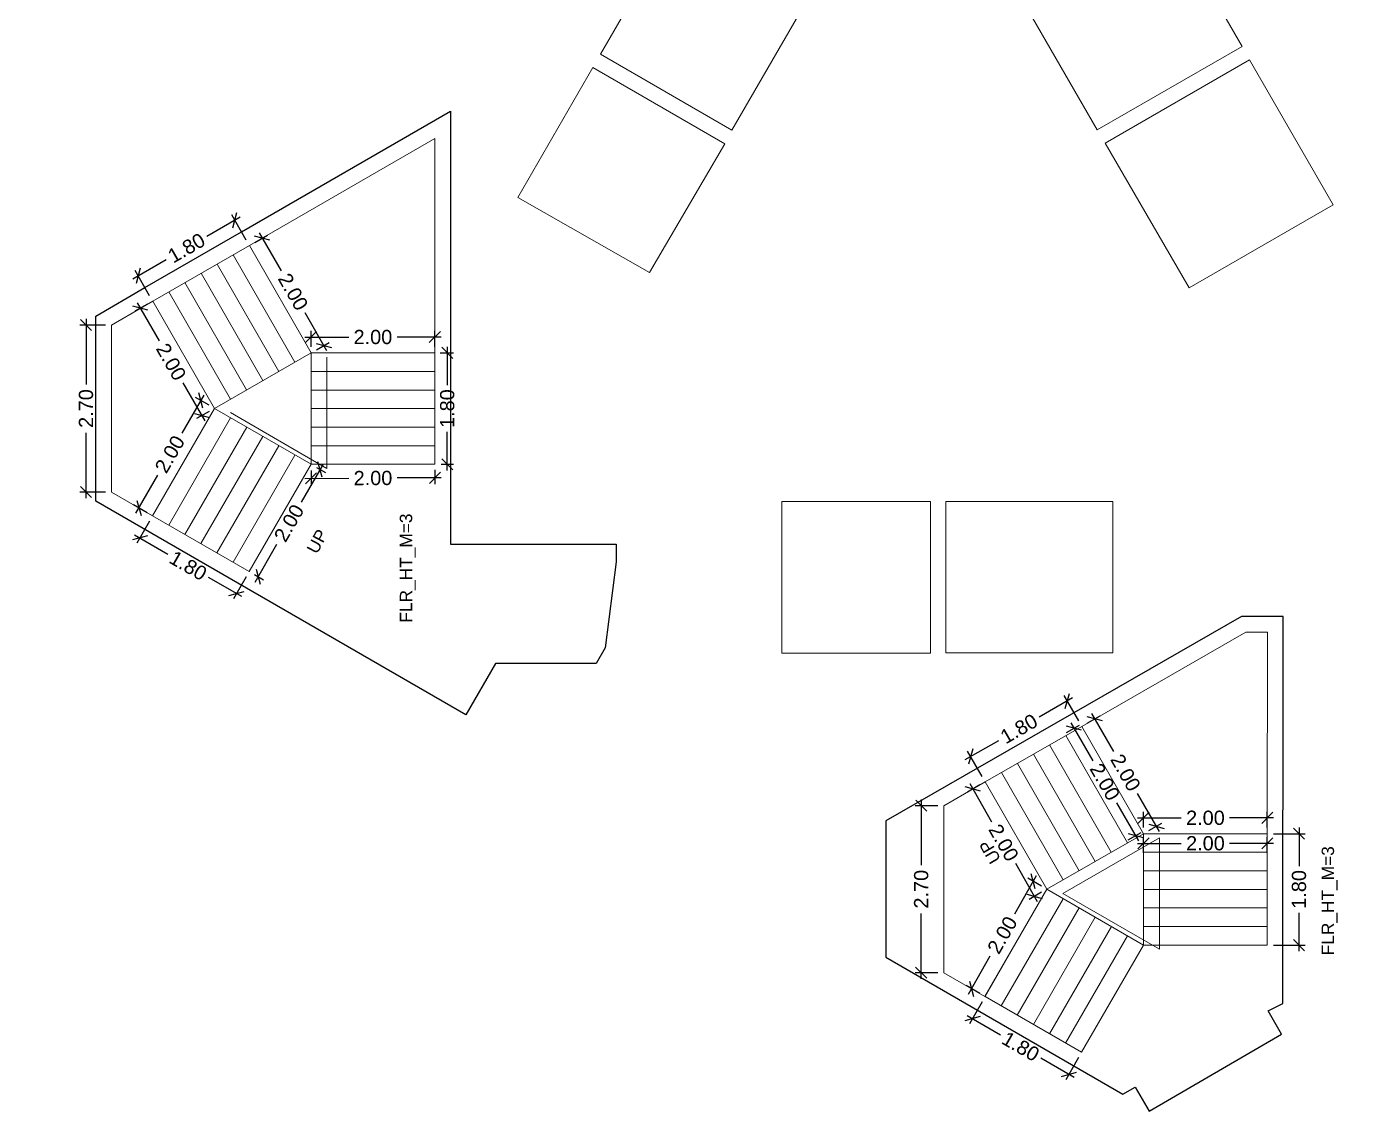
# Model space of a CAD drawing. Header units: metres. Extents: x 256329 to 886268, y -249371 to 355.
# Drawn here: x 282609.44 to 282631.05, y -114.72 to -97.2 of the extents above; entities that cross this region are included whole.
import ezdxf

# ---------------------------------------------------------------- set-up
doc = ezdxf.new("R2010")
doc.units = ezdxf.units.M
doc.header["$MEASUREMENT"] = 0
doc.header["$PDMODE"] = 35
doc.linetypes.add('CONTINOUS', pattern=[0])
doc.layers.get('0').update_dxf_attribs({"lineweight": 18})
doc.layers.get('Defpoints').update_dxf_attribs({"lineweight": 20})
doc.layers.add('A_TEXT', color=4, linetype='Continuous', lineweight=0, transparency=0.3)
for name, color, linetype, lineweight in [('BLK_1_FLR_1_LIFT_10', 1, 'Continuous', 0), ('BLK_1_FLR_1_LIFT_11', 1, 'Continuous', 0), ('BLK_1_FLR_1_LIFT_12', 1, 'Continuous', 0), ('BLK_1_FLR_1_LIFT_7', 1, 'Continuous', 0), ('BLK_1_FLR_1_LIFT_8', 1, 'Continuous', 0), ('BLK_1_FLR_1_LIFT_9', 1, 'Continuous', 0), ('BLK_1_FLR_1_STAIR_3_FLIGHT_1', 7, 'Continuous', 0), ('BLK_1_FLR_1_STAIR_3_FLIGHT_2', 7, 'Continuous', 0), ('BLK_1_FLR_1_STAIR_3_FLIGHT_3', 7, 'Continuous', 0), ('BLK_1_FLR_1_STAIR_3_LANDING_1', 7, 'Continuous', 0), ('BLK_1_FLR_1_STAIR_3_LANDING_2', 7, 'Continuous', 0), ('BLK_1_FLR_1_STAIR_4_FLIGHT_1', 7, 'Continuous', 0), ('BLK_1_FLR_1_STAIR_4_FLIGHT_2', 7, 'Continuous', 0), ('BLK_1_FLR_1_STAIR_4_FLIGHT_3', 7, 'Continuous', 0), ('BLK_1_FLR_1_STAIR_4_LANDING_1', 7, 'Continuous', 0), ('BLK_1_FLR_1_STAIR_4_LANDING_2', 7, 'Continuous', 0)]:
    doc.layers.add(name, color=color, linetype=linetype, lineweight=lineweight)
doc.layers.add('BLK_1_FLR_1_STAIR_3', color=7, linetype='Continuous', plot=False)
doc.layers.add('BLK_1_FLR_1_STAIR_4', color=7, linetype='Continuous', plot=False)
doc.styles.add('Arial', font='arial.ttf')
doc.styles.get("Standard").update_dxf_attribs({"font": 'arial.ttf'})
doc.dimstyles.new('METRIC DIM', dxfattribs={"dimtxt": 0.23, "dimasz": 0.18, "dimexe": 0.1, "dimexo": 0.1, "dimgap": 0.09, "dimtad": 0, "dimzin": 0, "dimdsep": 46, "dimtxsty": 'Standard', "dimblk": 'OBLIQUE', "dimcen": 0, "dimdle": 0.1, "dimclrd": 147, "dimclre": 147, "dimclrt": 7, "dimadec": 0, "dimazin": 0, "dimtfac": 1, "dimtofl": 0, "dimtmove": 0, "dimatfit": 2, "dimfxl": 0.125, "dimtolj": 1, "dimtzin": 0, "dimarcsym": 0})

# ---------------------------------------------------------------- blocks, each defined once
blk = doc.blocks.new('_Oblique')
at = {"color": 0, "linetype": 'ByBlock', "lineweight": -2}
blk.add_line((-0.5, -0.5), (0.5, 0.5), dxfattribs=at)
blk = doc.blocks.new('*D590')
at = {"layer": 'BLK_1_FLR_1_STAIR_3_FLIGHT_3', "color": 147, "lineweight": -2, "transparency": 16777216}
for p, q in [((282626.433826, -108.419346), (282626.198733, -108.010223)), ((282626.33526, -108.047104), (282625.795524, -108.357251)), ((282624.601168, -109.04356), (282625.140904, -108.733413)), ((282624.873143, -109.316156), (282624.63805, -108.907032))]:
    blk.add_line(p, q, dxfattribs=at)
at = {"layer": 'Defpoints', "color": 0, "linetype": 'CONTINOUS', "transparency": 16777216}
for p in [(282626.248556, -108.096927), (282626.483649, -108.506051, 0.042641), (282624.922966, -109.40286, 0.042641)]:
    blk.add_point(p, dxfattribs=at)
at = {"layer": 'BLK_1_FLR_1_STAIR_3_FLIGHT_3', "color": 147, "linetype": 'CONTINOUS', "lineweight": -2, "transparency": 16777216, "xscale": 0.18, "yscale": 0.18, "zscale": 0.18}
for p, rotation in [((282626.248556, -108.096927), 29.88281300000001), ((282624.687873, -108.993737), 209.882813)]:
    blk.add_blockref('_Oblique', p, dxfattribs=dict(at, rotation=rotation))
at = {"layer": 'BLK_1_FLR_1_STAIR_3_FLIGHT_3', "color": 7, "linetype": 'CONTINOUS', "transparency": 16777216, "insert": (282625.468214, -108.545332), "char_height": 0.23, "attachment_point": 5, "rotation": 29.8828126}
blk.add_mtext('\\A1;1.80', dxfattribs=at)
blk = doc.blocks.new('*D591')
at = {"layer": 'BLK_1_FLR_1_STAIR_3_FLIGHT_1', "color": 147, "lineweight": -2, "transparency": 16777216}
for p, q in [((282629.992759, -110.140327), (282629.992535, -110.762827)), ((282629.580751, -110.240179), (282630.092723, -110.240363)), ((282629.99204, -112.140327), (282629.992263, -111.517827)), ((282629.580104, -112.040179), (282630.092076, -112.040363))]:
    blk.add_line(p, q, dxfattribs=at)
at = {"layer": 'Defpoints', "color": 0, "linetype": 'CONTINOUS', "transparency": 16777216}
for p in [(282629.480751, -110.240143, 0.042641), (282629.992723, -110.240327), (282629.480104, -112.040143, 0.042641)]:
    blk.add_point(p, dxfattribs=at)
at = {"layer": 'BLK_1_FLR_1_STAIR_3_FLIGHT_1', "color": 147, "linetype": 'CONTINOUS', "lineweight": -2, "transparency": 16777216, "xscale": 0.18, "yscale": 0.18, "zscale": 0.18}
for p, rotation in [((282629.992723, -110.240327), 89.979403), ((282629.992076, -112.040327), 269.979403)]:
    blk.add_blockref('_Oblique', p, dxfattribs=dict(at, rotation=rotation))
at = {"layer": 'BLK_1_FLR_1_STAIR_3_FLIGHT_1', "color": 7, "linetype": 'CONTINOUS', "transparency": 16777216, "insert": (282629.992399, -111.140327), "char_height": 0.23, "attachment_point": 5, "rotation": 89.9794033}
blk.add_mtext('\\A1;1.80', dxfattribs=at)
blk = doc.blocks.new('*D592')
at = {"layer": 'BLK_1_FLR_1_STAIR_3_FLIGHT_2', "color": 147, "lineweight": -2, "transparency": 16777216}
for p, q in [((282625.748149, -110.923124), (282625.394005, -111.539049)), ((282625.83273, -111.087107), (282625.611612, -110.959969)), ((282624.650779, -112.831665), (282625.004923, -112.21574)), ((282624.835051, -112.822266), (282624.613934, -112.695128))]:
    blk.add_line(p, q, dxfattribs=at)
at = {"layer": 'Defpoints', "color": 0, "linetype": 'CONTINOUS', "transparency": 16777216}
for p in [(282625.698303, -111.009815), (282625.919421, -111.136953, 0.042641), (282624.921743, -112.872112, 0.042641)]:
    blk.add_point(p, dxfattribs=at)
at = {"layer": 'BLK_1_FLR_1_STAIR_3_FLIGHT_2', "color": 147, "linetype": 'CONTINOUS', "lineweight": -2, "transparency": 16777216, "xscale": 0.18, "yscale": 0.18, "zscale": 0.18}
for p, rotation in [((282625.698303, -111.009815), 60.102044), ((282624.700625, -112.744974), 240.102044)]:
    blk.add_blockref('_Oblique', p, dxfattribs=dict(at, rotation=rotation))
at = {"layer": 'BLK_1_FLR_1_STAIR_3_FLIGHT_2', "color": 7, "linetype": 'CONTINOUS', "transparency": 16777216, "insert": (282625.199464, -111.877394), "char_height": 0.23, "attachment_point": 5, "rotation": 60.1020442}
blk.add_mtext('\\A1;2.00', dxfattribs=at)
blk = doc.blocks.new('*D593')
at = {"layer": 'BLK_1_FLR_1_STAIR_3_LANDING_1', "color": 147, "lineweight": -2, "transparency": 16777216}
for p, q in [((282624.836261, -109.452683), (282624.635542, -109.568022)), ((282624.672424, -109.431494), (282625.026023, -110.046849)), ((282625.768525, -111.338996), (282625.414926, -110.723641)), ((282625.832716, -111.186776), (282625.631997, -111.302114))]:
    blk.add_line(p, q, dxfattribs=at)
at = {"layer": 'Defpoints', "color": 0, "linetype": 'CONTINOUS', "transparency": 16777216}
for p in [(282624.722247, -109.518199), (282624.922966, -109.40286, 0.042641), (282625.919421, -111.136953, 0.042641)]:
    blk.add_point(p, dxfattribs=at)
at = {"layer": 'BLK_1_FLR_1_STAIR_3_LANDING_1', "color": 147, "linetype": 'CONTINOUS', "lineweight": -2, "transparency": 16777216, "xscale": 0.18, "yscale": 0.18, "zscale": 0.18}
for p, rotation in [((282624.722247, -109.518199), 119.882813), ((282625.718702, -111.252291), 299.882813)]:
    blk.add_blockref('_Oblique', p, dxfattribs=dict(at, rotation=rotation))
at = {"layer": 'BLK_1_FLR_1_STAIR_3_LANDING_1', "color": 7, "linetype": 'CONTINOUS', "transparency": 16777216, "insert": (282625.220474, -110.385245), "char_height": 0.23, "attachment_point": 5, "rotation": 299.8828126}
blk.add_mtext('\\A1;2.00', dxfattribs=at)
blk = doc.blocks.new('*D594')
at = {"layer": 'BLK_1_FLR_1_STAIR_3_LANDING_2', "color": 147, "lineweight": -2, "transparency": 16777216}
for p, q in [((282626.570354, -108.456228), (282626.778479, -108.336633)), ((282626.641952, -108.299751), (282626.995551, -108.915106)), ((282627.738053, -110.207253), (282627.384454, -109.591899)), ((282627.566809, -110.19032), (282627.774935, -110.070726))]:
    blk.add_line(p, q, dxfattribs=at)
at = {"layer": 'Defpoints', "color": 0, "linetype": 'CONTINOUS', "transparency": 16777216}
for p in [(282626.691775, -108.386456), (282626.483649, -108.506051, 0.042641), (282627.480104, -110.240143, 0.042641)]:
    blk.add_point(p, dxfattribs=at)
at = {"layer": 'BLK_1_FLR_1_STAIR_3_LANDING_2', "color": 147, "linetype": 'CONTINOUS', "lineweight": -2, "transparency": 16777216, "xscale": 0.18, "yscale": 0.18, "zscale": 0.18}
for p, rotation in [((282626.691775, -108.386456), 119.882813), ((282627.68823, -110.120549), 299.882813)]:
    blk.add_blockref('_Oblique', p, dxfattribs=dict(at, rotation=rotation))
at = {"layer": 'BLK_1_FLR_1_STAIR_3_LANDING_2', "color": 7, "linetype": 'CONTINOUS', "transparency": 16777216, "insert": (282627.190002, -109.253502), "char_height": 0.23, "attachment_point": 5, "rotation": 299.8828126}
blk.add_mtext('\\A1;2.00', dxfattribs=at)
blk = doc.blocks.new('*D595')
at = {"layer": 'BLK_1_FLR_1_STAIR_3_LANDING_2', "color": 147, "lineweight": -2, "transparency": 16777216}
for p, q in [((282627.480104, -110.140143), (282627.480104, -109.884492)), ((282629.480104, -110.140143), (282629.480104, -109.884492)), ((282627.380104, -109.984492), (282628.089818, -109.984492)), ((282629.580104, -109.984492), (282628.870391, -109.984492))]:
    blk.add_line(p, q, dxfattribs=at)
at = {"layer": 'Defpoints', "color": 0, "linetype": 'CONTINOUS', "transparency": 16777216}
for p in [(282629.480104, -109.984492), (282627.480104, -110.240143, 0.042641), (282629.480104, -110.240143, 0.042641)]:
    blk.add_point(p, dxfattribs=at)
at = {"layer": 'BLK_1_FLR_1_STAIR_3_LANDING_2', "color": 147, "linetype": 'CONTINOUS', "lineweight": -2, "transparency": 16777216, "xscale": 0.18, "yscale": 0.18, "zscale": 0.18, "rotation": 180}
blk.add_blockref('_Oblique', (282627.480104, -109.984492), dxfattribs=at)
at = {"layer": 'BLK_1_FLR_1_STAIR_3_LANDING_2', "color": 147, "linetype": 'CONTINOUS', "lineweight": -2, "transparency": 16777216, "xscale": 0.18, "yscale": 0.18, "zscale": 0.18}
blk.add_blockref('_Oblique', (282629.480104, -109.984492), dxfattribs=at)
at = {"layer": 'BLK_1_FLR_1_STAIR_3_LANDING_2', "color": 7, "linetype": 'CONTINOUS', "transparency": 16777216, "insert": (282628.480104, -109.984492), "char_height": 0.23, "attachment_point": 5}
blk.add_mtext('\\A1;2.00', dxfattribs=at)
blk = doc.blocks.new('*D596')
at = {"layer": 'BLK_1_FLR_1_STAIR_3_FLIGHT_2', "color": 147, "lineweight": -2, "transparency": 16777216}
for p, q in [((282624.871759, -112.958724), (282624.666353, -113.314653)), ((282624.629725, -113.178057), (282625.168884, -113.489205)), ((282626.361965, -114.17773), (282625.822805, -113.866582)), ((282626.430775, -113.858429), (282626.225369, -114.214358))]:
    blk.add_line(p, q, dxfattribs=at)
at = {"layer": 'Defpoints', "color": 0, "linetype": 'CONTINOUS', "transparency": 16777216}
for p in [(282624.921743, -112.872112, 0.042641), (282626.480759, -113.771817, 0.042641), (282626.275353, -114.127746)]:
    blk.add_point(p, dxfattribs=at)
at = {"layer": 'BLK_1_FLR_1_STAIR_3_FLIGHT_2', "color": 147, "linetype": 'CONTINOUS', "lineweight": -2, "transparency": 16777216, "xscale": 0.18, "yscale": 0.18, "zscale": 0.18}
for p, rotation in [((282624.716337, -113.228041), 150.01084), ((282626.275353, -114.127746), 330.01084)]:
    blk.add_blockref('_Oblique', p, dxfattribs=dict(at, rotation=rotation))
at = {"layer": 'BLK_1_FLR_1_STAIR_3_FLIGHT_2', "color": 7, "linetype": 'CONTINOUS', "transparency": 16777216, "insert": (282625.495845, -113.677894), "char_height": 0.23, "attachment_point": 5, "rotation": 330.0108404}
blk.add_mtext('\\A1;1.80', dxfattribs=at)
blk = doc.blocks.new('*D597')
at = {"layer": 'BLK_1_FLR_1_STAIR_4_FLIGHT_2', "color": 147, "lineweight": -2, "transparency": 16777216}
for p, q in [((282612.98429, -100.651958), (282612.749197, -100.242834)), ((282612.885724, -100.279716), (282612.345988, -100.589863)), ((282611.151632, -101.276172), (282611.691368, -100.966025)), ((282611.423607, -101.548768), (282611.188514, -101.139644))]:
    blk.add_line(p, q, dxfattribs=at)
at = {"layer": 'Defpoints', "color": 0, "linetype": 'CONTINOUS', "transparency": 16777216}
for p in [(282612.79902, -100.329539), (282613.034113, -100.738662, 0.042641), (282611.473429, -101.635472, 0.042641)]:
    blk.add_point(p, dxfattribs=at)
at = {"layer": 'BLK_1_FLR_1_STAIR_4_FLIGHT_2', "color": 147, "linetype": 'CONTINOUS', "lineweight": -2, "transparency": 16777216, "xscale": 0.18, "yscale": 0.18, "zscale": 0.18}
for p, rotation in [((282612.79902, -100.329539), 29.88281300000001), ((282611.238336, -101.226349), 209.882813)]:
    blk.add_blockref('_Oblique', p, dxfattribs=dict(at, rotation=rotation))
at = {"layer": 'BLK_1_FLR_1_STAIR_4_FLIGHT_2', "color": 7, "linetype": 'CONTINOUS', "transparency": 16777216, "insert": (282612.018678, -100.777944), "char_height": 0.23, "attachment_point": 5, "rotation": 29.8828126}
blk.add_mtext('\\A1;1.80', dxfattribs=at)
blk = doc.blocks.new('*D762')
at = {"layer": 'BLK_1_FLR_1_STAIR_4_LANDING_1', "color": 147, "lineweight": -2, "transparency": 16777216}
for p, q in [((282612.298613, -103.155735), (282611.944469, -103.771661)), ((282612.383193, -103.319719), (282612.162076, -103.192581)), ((282611.201243, -105.064277), (282611.555387, -104.448351)), ((282611.385515, -105.054878), (282611.164397, -104.92774))]:
    blk.add_line(p, q, dxfattribs=at)
at = {"layer": 'Defpoints', "color": 0, "linetype": 'CONTINOUS', "transparency": 16777216}
for p in [(282612.248767, -103.242427), (282612.469885, -103.369565, 0.042641), (282611.472207, -105.104724, 0.042641)]:
    blk.add_point(p, dxfattribs=at)
at = {"layer": 'BLK_1_FLR_1_STAIR_4_LANDING_1', "color": 147, "linetype": 'CONTINOUS', "lineweight": -2, "transparency": 16777216, "xscale": 0.18, "yscale": 0.18, "zscale": 0.18}
for p, rotation in [((282612.248767, -103.242427), 60.102044), ((282611.251089, -104.977586), 240.102044)]:
    blk.add_blockref('_Oblique', p, dxfattribs=dict(at, rotation=rotation))
at = {"layer": 'BLK_1_FLR_1_STAIR_4_LANDING_1', "color": 7, "linetype": 'CONTINOUS', "transparency": 16777216, "insert": (282611.749928, -104.110006), "char_height": 0.23, "attachment_point": 5, "rotation": 60.1020442}
blk.add_mtext('\\A1;2.00', dxfattribs=at)
blk = doc.blocks.new('*D763')
at = {"layer": 'BLK_1_FLR_1_STAIR_4_FLIGHT_2', "color": 147, "lineweight": -2, "transparency": 16777216}
for p, q in [((282611.386725, -101.685295), (282611.186006, -101.800633)), ((282611.222888, -101.664106), (282611.576487, -102.27946)), ((282612.318989, -103.571608), (282611.96539, -102.956253)), ((282612.38318, -103.419387), (282612.182461, -103.534726))]:
    blk.add_line(p, q, dxfattribs=at)
at = {"layer": 'Defpoints', "color": 0, "linetype": 'CONTINOUS', "transparency": 16777216}
for p in [(282611.272711, -101.750811), (282611.473429, -101.635472, 0.042641), (282612.469885, -103.369565, 0.042641)]:
    blk.add_point(p, dxfattribs=at)
at = {"layer": 'BLK_1_FLR_1_STAIR_4_FLIGHT_2', "color": 147, "linetype": 'CONTINOUS', "lineweight": -2, "transparency": 16777216, "xscale": 0.18, "yscale": 0.18, "zscale": 0.18}
for p, rotation in [((282611.272711, -101.750811), 119.882813), ((282612.269166, -103.484903), 299.882813)]:
    blk.add_blockref('_Oblique', p, dxfattribs=dict(at, rotation=rotation))
at = {"layer": 'BLK_1_FLR_1_STAIR_4_FLIGHT_2', "color": 7, "linetype": 'CONTINOUS', "transparency": 16777216, "insert": (282611.770938, -102.617857), "char_height": 0.23, "attachment_point": 5, "rotation": 299.8828126}
blk.add_mtext('\\A1;2.00', dxfattribs=at)
blk = doc.blocks.new('*D764')
at = {"layer": 'BLK_1_FLR_1_STAIR_4_FLIGHT_3', "color": 147, "lineweight": -2, "transparency": 16777216}
for p, q in [((282616.031215, -104.3638), (282616.032232, -104.59108)), ((282613.931586, -104.500482), (282614.641402, -104.497305)), ((282614.031016, -104.372754), (282614.032033, -104.600033)), ((282616.131783, -104.490633), (282615.421968, -104.49381))]:
    blk.add_line(p, q, dxfattribs=at)
at = {"layer": 'Defpoints', "color": 0, "linetype": 'CONTINOUS', "transparency": 16777216}
for p in [(282614.030568, -104.272755, 0.042641), (282616.030767, -104.263801, 0.042641), (282616.031784, -104.491081)]:
    blk.add_point(p, dxfattribs=at)
at = {"layer": 'BLK_1_FLR_1_STAIR_4_FLIGHT_3', "color": 147, "linetype": 'CONTINOUS', "lineweight": -2, "transparency": 16777216, "xscale": 0.18, "yscale": 0.18, "zscale": 0.18}
for p, rotation in [((282614.031585, -104.500034), 180.256477), ((282616.031784, -104.491081), 0.256477)]:
    blk.add_blockref('_Oblique', p, dxfattribs=dict(at, rotation=rotation))
at = {"layer": 'BLK_1_FLR_1_STAIR_4_FLIGHT_3', "color": 7, "linetype": 'CONTINOUS', "transparency": 16777216, "insert": (282615.031685, -104.495557), "char_height": 0.23, "attachment_point": 5, "rotation": 0.2564771}
blk.add_mtext('\\A1;2.00', dxfattribs=at)
blk = doc.blocks.new('*D765')
at = {"layer": 'BLK_1_FLR_1_STAIR_4_FLIGHT_1', "color": 147, "lineweight": -2, "transparency": 16777216}
for p, q in [((282614.225493, -104.269788), (282613.870916, -104.884202)), ((282614.11718, -104.322739), (282614.262122, -104.406384)), ((282613.126181, -106.174686), (282613.480758, -105.560272)), ((282613.117835, -106.054412), (282613.262776, -106.138058))]:
    blk.add_line(p, q, dxfattribs=at)
at = {"layer": 'Defpoints', "color": 0, "linetype": 'CONTINOUS', "transparency": 16777216}
for p in [(282614.030568, -104.272755, 0.042641), (282613.031223, -106.004429, 0.042641), (282613.176164, -106.088074)]:
    blk.add_point(p, dxfattribs=at)
at = {"layer": 'BLK_1_FLR_1_STAIR_4_FLIGHT_1', "color": 147, "linetype": 'CONTINOUS', "lineweight": -2, "transparency": 16777216, "xscale": 0.18, "yscale": 0.18, "zscale": 0.18}
for p, rotation in [((282614.17551, -104.3564), 60.01084000000001), ((282613.176164, -106.088074), 240.01084)]:
    blk.add_blockref('_Oblique', p, dxfattribs=dict(at, rotation=rotation))
at = {"layer": 'BLK_1_FLR_1_STAIR_4_FLIGHT_1', "color": 7, "linetype": 'CONTINOUS', "transparency": 16777216, "insert": (282613.675837, -105.222237), "char_height": 0.23, "attachment_point": 5, "rotation": 60.0108404}
blk.add_mtext('\\A1;2.00', dxfattribs=at)
blk = doc.blocks.new('*D766')
at = {"layer": 'BLK_1_FLR_1_STAIR_4_LANDING_2', "color": 147, "lineweight": -2, "transparency": 16777216}
for p, q in [((282613.120817, -100.68884), (282613.328943, -100.569245)), ((282613.192416, -100.532363), (282613.546015, -101.147718)), ((282614.288517, -102.439865), (282613.934918, -101.824511)), ((282614.117273, -102.422932), (282614.325398, -102.303338))]:
    blk.add_line(p, q, dxfattribs=at)
at = {"layer": 'Defpoints', "color": 0, "linetype": 'CONTINOUS', "transparency": 16777216}
for p in [(282613.242238, -100.619068), (282613.034113, -100.738662, 0.042641), (282614.030568, -102.472755, 0.042641)]:
    blk.add_point(p, dxfattribs=at)
at = {"layer": 'BLK_1_FLR_1_STAIR_4_LANDING_2', "color": 147, "linetype": 'CONTINOUS', "lineweight": -2, "transparency": 16777216, "xscale": 0.18, "yscale": 0.18, "zscale": 0.18}
for p, rotation in [((282613.242238, -100.619068), 119.882813), ((282614.238694, -102.35316), 299.882813)]:
    blk.add_blockref('_Oblique', p, dxfattribs=dict(at, rotation=rotation))
at = {"layer": 'BLK_1_FLR_1_STAIR_4_LANDING_2', "color": 7, "linetype": 'CONTINOUS', "transparency": 16777216, "insert": (282613.740466, -101.486114), "char_height": 0.23, "attachment_point": 5, "rotation": 299.8828126}
blk.add_mtext('\\A1;2.00', dxfattribs=at)
blk = doc.blocks.new('*D767')
at = {"layer": 'BLK_1_FLR_1_STAIR_4_LANDING_2', "color": 147, "lineweight": -2, "transparency": 16777216}
for p, q in [((282614.030568, -102.372755), (282614.030568, -102.117104)), ((282616.030568, -102.372755), (282616.030568, -102.117104)), ((282613.930568, -102.217104), (282614.640282, -102.217104)), ((282616.130568, -102.217104), (282615.420855, -102.217104))]:
    blk.add_line(p, q, dxfattribs=at)
at = {"layer": 'Defpoints', "color": 0, "linetype": 'CONTINOUS', "transparency": 16777216}
for p in [(282616.030568, -102.217104), (282614.030568, -102.472755, 0.042641), (282616.030568, -102.472755, 0.042641)]:
    blk.add_point(p, dxfattribs=at)
at = {"layer": 'BLK_1_FLR_1_STAIR_4_LANDING_2', "color": 147, "linetype": 'CONTINOUS', "lineweight": -2, "transparency": 16777216, "xscale": 0.18, "yscale": 0.18, "zscale": 0.18, "rotation": 180}
blk.add_blockref('_Oblique', (282614.030568, -102.217104), dxfattribs=at)
at = {"layer": 'BLK_1_FLR_1_STAIR_4_LANDING_2', "color": 147, "linetype": 'CONTINOUS', "lineweight": -2, "transparency": 16777216, "xscale": 0.18, "yscale": 0.18, "zscale": 0.18}
blk.add_blockref('_Oblique', (282616.030568, -102.217104), dxfattribs=at)
at = {"layer": 'BLK_1_FLR_1_STAIR_4_LANDING_2', "color": 7, "linetype": 'CONTINOUS', "transparency": 16777216, "insert": (282615.030568, -102.217104), "char_height": 0.23, "attachment_point": 5}
blk.add_mtext('\\A1;2.00', dxfattribs=at)
blk = doc.blocks.new('*D768')
at = {"layer": 'BLK_1_FLR_1_STAIR_4_FLIGHT_1', "color": 147, "lineweight": -2, "transparency": 16777216}
for p, q in [((282611.422223, -105.191336), (282611.216817, -105.547265)), ((282611.180189, -105.410669), (282611.719348, -105.721817)), ((282612.981239, -106.091041), (282612.775833, -106.44697)), ((282612.912429, -106.410341), (282612.373269, -106.099194))]:
    blk.add_line(p, q, dxfattribs=at)
at = {"layer": 'Defpoints', "color": 0, "linetype": 'CONTINOUS', "transparency": 16777216}
for p in [(282611.472207, -105.104724, 0.042641), (282613.031223, -106.004429, 0.042641), (282612.825817, -106.360358)]:
    blk.add_point(p, dxfattribs=at)
at = {"layer": 'BLK_1_FLR_1_STAIR_4_FLIGHT_1', "color": 147, "linetype": 'CONTINOUS', "lineweight": -2, "transparency": 16777216, "xscale": 0.18, "yscale": 0.18, "zscale": 0.18}
for p, rotation in [((282611.266801, -105.460653), 150.01084), ((282612.825817, -106.360358), 330.01084)]:
    blk.add_blockref('_Oblique', p, dxfattribs=dict(at, rotation=rotation))
at = {"layer": 'BLK_1_FLR_1_STAIR_4_FLIGHT_1', "color": 7, "linetype": 'CONTINOUS', "transparency": 16777216, "insert": (282612.046309, -105.910505), "char_height": 0.23, "attachment_point": 5, "rotation": 330.0108404}
blk.add_mtext('\\A1;1.80', dxfattribs=at)
blk = doc.blocks.new('*D769')
at = {"layer": 'BLK_1_FLR_1_STAIR_4_FLIGHT_3', "color": 147, "lineweight": -2, "transparency": 16777216}
for p, q in [((282616.231917, -102.372755), (282616.231917, -102.995255)), ((282616.116769, -102.472755), (282616.331917, -102.472755)), ((282616.231917, -104.372755), (282616.231917, -103.750255)), ((282616.130568, -104.272755), (282616.331917, -104.272755))]:
    blk.add_line(p, q, dxfattribs=at)
at = {"layer": 'Defpoints', "color": 0, "linetype": 'CONTINOUS', "transparency": 16777216}
for p in [(282616.016769, -102.472755, 0.042641), (282616.231917, -102.472755), (282616.030568, -104.272755, 0.042641)]:
    blk.add_point(p, dxfattribs=at)
at = {"layer": 'BLK_1_FLR_1_STAIR_4_FLIGHT_3', "color": 147, "linetype": 'CONTINOUS', "lineweight": -2, "transparency": 16777216, "xscale": 0.18, "yscale": 0.18, "zscale": 0.18}
for p, rotation in [((282616.231917, -102.472755), 90), ((282616.231917, -104.272755), 270)]:
    blk.add_blockref('_Oblique', p, dxfattribs=dict(at, rotation=rotation))
at = {"layer": 'BLK_1_FLR_1_STAIR_4_FLIGHT_3', "color": 7, "linetype": 'CONTINOUS', "transparency": 16777216, "insert": (282616.231917, -103.372755), "char_height": 0.23, "attachment_point": 5, "rotation": 90}
blk.add_mtext('\\A1;1.80', dxfattribs=at)
blk = doc.blocks.new('*D770')
at = {"layer": 'BLK_1_FLR_1_STAIR_4_LANDING_1', "color": 147, "lineweight": -2, "transparency": 16777216}
for p, q in [((282610.395821, -101.922465), (282610.395821, -102.981649)), ((282610.709655, -102.022465), (282610.295821, -102.022465)), ((282610.395821, -104.821405), (282610.395821, -103.762222)), ((282610.708992, -104.721405), (282610.295821, -104.721405))]:
    blk.add_line(p, q, dxfattribs=at)
at = {"layer": 'Defpoints', "color": 0, "linetype": 'CONTINOUS', "transparency": 16777216}
for p in [(282610.395821, -102.022465), (282610.809655, -102.022465, 0.042641), (282610.808992, -104.721405, 0.042641)]:
    blk.add_point(p, dxfattribs=at)
at = {"layer": 'BLK_1_FLR_1_STAIR_4_LANDING_1', "color": 147, "linetype": 'CONTINOUS', "lineweight": -2, "transparency": 16777216, "xscale": 0.18, "yscale": 0.18, "zscale": 0.18}
for p, rotation in [((282610.395821, -102.022465), 90), ((282610.395821, -104.721405), 270)]:
    blk.add_blockref('_Oblique', p, dxfattribs=dict(at, rotation=rotation))
at = {"layer": 'BLK_1_FLR_1_STAIR_4_LANDING_1', "color": 7, "linetype": 'CONTINOUS', "transparency": 16777216, "insert": (282610.395821, -103.371935), "char_height": 0.23, "attachment_point": 5, "rotation": 90}
blk.add_mtext('\\A1;2.70', dxfattribs=at)
blk = doc.blocks.new('*D771')
at = {"layer": 'BLK_1_FLR_1_STAIR_3_FLIGHT_1', "color": 147, "lineweight": -2, "transparency": 16777216}
for p, q in [((282627.380104, -110.396096), (282628.089818, -110.396096)), ((282627.480104, -110.551747), (282627.480104, -110.296096)), ((282629.580104, -110.396096), (282628.870391, -110.396096)), ((282629.480104, -110.551747), (282629.480104, -110.296096))]:
    blk.add_line(p, q, dxfattribs=at)
at = {"layer": 'Defpoints', "color": 0, "linetype": 'CONTINOUS', "transparency": 16777216}
for p in [(282629.480104, -110.396096), (282627.480104, -110.651747, 0.042641), (282629.480104, -110.651747, 0.042641)]:
    blk.add_point(p, dxfattribs=at)
at = {"layer": 'BLK_1_FLR_1_STAIR_3_FLIGHT_1', "color": 147, "linetype": 'CONTINOUS', "lineweight": -2, "transparency": 16777216, "xscale": 0.18, "yscale": 0.18, "zscale": 0.18, "rotation": 180}
blk.add_blockref('_Oblique', (282627.480104, -110.396096), dxfattribs=at)
at = {"layer": 'BLK_1_FLR_1_STAIR_3_FLIGHT_1', "color": 147, "linetype": 'CONTINOUS', "lineweight": -2, "transparency": 16777216, "xscale": 0.18, "yscale": 0.18, "zscale": 0.18}
blk.add_blockref('_Oblique', (282629.480104, -110.396096), dxfattribs=at)
at = {"layer": 'BLK_1_FLR_1_STAIR_3_FLIGHT_1', "color": 7, "linetype": 'CONTINOUS', "transparency": 16777216, "insert": (282628.480104, -110.396096), "char_height": 0.23, "attachment_point": 5}
blk.add_mtext('\\A1;2.00', dxfattribs=at)
blk = doc.blocks.new('*D725')
at = {"layer": 'BLK_1_FLR_1_STAIR_3_FLIGHT_3', "color": 147, "lineweight": -2, "transparency": 16777216}
for p, q in [((282626.307596, -108.449747), (282626.661195, -109.065101)), ((282626.235998, -108.606223), (282626.444124, -108.486628)), ((282627.403697, -110.357248), (282627.050098, -109.741894)), ((282627.232453, -110.340315), (282627.440579, -110.220721))]:
    blk.add_line(p, q, dxfattribs=at)
at = {"layer": 'Defpoints', "color": 0, "linetype": 'CONTINOUS', "transparency": 16777216}
for p in [(282626.149293, -108.656046, 0.042641), (282626.357419, -108.536451), (282627.145749, -110.390138, 0.042641)]:
    blk.add_point(p, dxfattribs=at)
at = {"layer": 'BLK_1_FLR_1_STAIR_3_FLIGHT_3', "color": 147, "linetype": 'CONTINOUS', "lineweight": -2, "transparency": 16777216, "xscale": 0.18, "yscale": 0.18, "zscale": 0.18}
for p, rotation in [((282626.357419, -108.536451), 119.882813), ((282627.353874, -110.270544), 299.882813)]:
    blk.add_blockref('_Oblique', p, dxfattribs=dict(at, rotation=rotation))
at = {"layer": 'BLK_1_FLR_1_STAIR_3_FLIGHT_3', "color": 7, "linetype": 'CONTINOUS', "transparency": 16777216, "insert": (282626.855647, -109.403497), "char_height": 0.23, "attachment_point": 5, "rotation": 299.8828126}
blk.add_mtext('\\A1;2.00', dxfattribs=at)
blk = doc.blocks.new('*D986')
at = {"layer": 'BLK_1_FLR_1_STAIR_3_LANDING_1', "color": 147, "lineweight": -2, "transparency": 16777216}
for p, q in [((282623.88906, -109.687816), (282623.888799, -110.746999)), ((282624.155826, -109.787881), (282623.789035, -109.787791)), ((282623.888347, -112.586756), (282623.888608, -111.527572)), ((282624.155163, -112.486821), (282623.788372, -112.486731))]:
    blk.add_line(p, q, dxfattribs=at)
at = {"layer": 'Defpoints', "color": 0, "linetype": 'CONTINOUS', "transparency": 16777216}
for p in [(282624.255826, -109.787906), (282623.888372, -112.486756), (282624.255163, -112.486846)]:
    blk.add_point(p, dxfattribs=at)
at = {"layer": 'BLK_1_FLR_1_STAIR_3_LANDING_1', "color": 147, "linetype": 'CONTINOUS', "lineweight": -2, "transparency": 16777216, "xscale": 0.18, "yscale": 0.18, "zscale": 0.18}
for p, rotation in [((282623.889035, -109.787816), 89.98592099999999), ((282623.888372, -112.486756), 269.985921)]:
    blk.add_blockref('_Oblique', p, dxfattribs=dict(at, rotation=rotation))
at = {"layer": 'BLK_1_FLR_1_STAIR_3_LANDING_1', "color": 7, "linetype": 'CONTINOUS', "transparency": 16777216, "insert": (282623.888703, -111.137286), "char_height": 0.23, "attachment_point": 5, "rotation": 89.9859205}
blk.add_mtext('\\A1;2.70', dxfattribs=at)

msp = doc.modelspace()

# ---------------------------------------------------------------- linework, layer by layer
at = {"color": 5, "linetype": 'CONTINOUS'}
for points in [[(282614.287973, -104.341055), (282614.287973, -102.541055)], [(282614.287973, -104.341055), (282612.727289, -103.437864)], [(282627.737509, -110.308443), (282626.176826, -111.205253)], [(282627.737509, -112.108443), (282627.737509, -110.308443)], [(282627.737509, -112.108443), (282626.176826, -111.205253)]]:
    msp.add_lwpolyline(points, close=True, dxfattribs=at)
at = {"layer": 'BLK_1_FLR_1_LIFT_10', "color": 1, "linetype": 'ByBlock', "lineweight": 9, "elevation": 0.042641}
msp.add_lwpolyline([(282622.179601, -96.537045), (282620.82764, -98.87418), (282618.706327, -97.648402), (282620.058288, -95.311267)], close=True, dxfattribs=at)
at = {"layer": 'BLK_1_FLR_1_LIFT_11', "color": 1, "linetype": 'ByBlock', "lineweight": 9, "elevation": 0.042641}
msp.add_lwpolyline([(282629.071687, -97.521075), (282626.733352, -98.87096), (282625.383467, -96.532625), (282627.721802, -95.18274)], close=True, dxfattribs=at)
at = {"layer": 'BLK_1_FLR_1_LIFT_12', "color": 2, "linetype": 'ByBlock', "lineweight": 9, "elevation": 0.124096}
msp.add_lwpolyline([(282628.215245, -101.421756), (282630.541448, -100.078874), (282629.191564, -97.740539), (282626.862799, -99.084899)], close=True, dxfattribs=at)
at = {"layer": 'BLK_1_FLR_1_LIFT_7', "color": 1, "linetype": 'ByBlock', "lineweight": 9, "elevation": 0.042641}
msp.add_lwpolyline([(282624.285513, -104.87165), (282626.986126, -104.87165), (282626.986126, -107.320975), (282624.285513, -107.320975)], close=True, dxfattribs=at)
at = {"layer": 'BLK_1_FLR_1_LIFT_8', "color": 1, "linetype": 'ByBlock', "lineweight": 9, "elevation": 0.042641}
msp.add_lwpolyline([(282621.636126, -104.872989), (282624.036739, -104.872989), (282624.036739, -107.322388), (282621.636126, -107.322388)], close=True, dxfattribs=at)
at = {"layer": 'BLK_1_FLR_1_LIFT_9', "color": 1, "linetype": 'ByBlock', "lineweight": 9, "elevation": 0.159638}
msp.add_lwpolyline([(282619.499342, -101.174657), (282617.372248, -99.961222), (282618.581634, -97.864404), (282620.714613, -99.096009)], close=True, dxfattribs=at)
at = {"layer": 'BLK_1_FLR_1_STAIR_3', "color": 7, "linetype": 'CONTINOUS'}
msp.add_lwpolyline([(282623.315113, -110.034612), (282623.315113, -112.237404), (282627.147326, -114.448967), (282627.343126, -114.335836), (282627.572887, -114.724361), (282629.711068, -113.47867), (282629.494678, -113.102796), (282629.733384, -112.983062), (282629.734948, -106.73132), (282629.063996, -106.731152)], close=True, dxfattribs=at)
at = {"layer": 'BLK_1_FLR_1_STAIR_3_FLIGHT_1', "color": 3, "linetype": 'CONTINOUS'}
for p, q in [((282627.480104, -110.240143), (282629.480104, -110.240143)), ((282627.480104, -110.540143), (282629.480104, -110.540143)), ((282627.480104, -110.840143), (282629.480104, -110.840143)), ((282627.480104, -111.140143), (282629.480104, -111.140143)), ((282627.480104, -111.440143), (282629.480104, -111.440143)), ((282627.480104, -111.740143), (282629.480104, -111.740143)), ((282627.480104, -112.040143), (282629.480104, -112.040143))]:
    msp.add_line(p, q, dxfattribs=at)
at = {"layer": 'BLK_1_FLR_1_STAIR_3_FLIGHT_1', "color": 7, "linetype": 'CONTINOUS'}
msp.add_lwpolyline([(282627.480104, -112.040143), (282627.480104, -110.240143), (282629.480104, -110.240143), (282629.480104, -112.040143)], close=True, dxfattribs=at)
at = {"layer": 'BLK_1_FLR_1_STAIR_3_FLIGHT_2', "color": 3, "linetype": 'CONTINOUS'}
for p, q in [((282625.919421, -111.136953), (282624.921743, -112.872112)), ((282626.180924, -111.290389), (282625.181579, -113.022063)), ((282626.44076, -111.44034), (282625.441415, -113.172013)), ((282626.700596, -111.590291), (282625.701251, -113.321964)), ((282626.960432, -111.740241), (282625.961087, -113.471915)), ((282627.220268, -111.890192), (282626.220923, -113.621866)), ((282627.480104, -112.040143), (282626.480759, -113.771817))]:
    msp.add_line(p, q, dxfattribs=at)
at = {"layer": 'BLK_1_FLR_1_STAIR_3_FLIGHT_2', "ltscale": 0.05}
msp.add_lwpolyline([(282625.919421, -111.136953), (282627.480104, -112.040143), (282626.480759, -113.771817), (282624.921743, -112.872112), (282625.919421, -111.136953)], dxfattribs=at)
at = {"layer": 'BLK_1_FLR_1_STAIR_3_FLIGHT_3', "color": 3, "linetype": 'CONTINOUS'}
for p, q in [((282627.21999, -110.389611), (282626.223535, -108.655519)), ((282627.480104, -110.240143), (282626.483649, -108.506051)), ((282626.959876, -110.53908), (282625.963421, -108.804987)), ((282626.439649, -110.838016), (282625.443193, -109.103924)), ((282626.699763, -110.688548), (282625.703307, -108.954456)), ((282626.179535, -110.987485), (282625.18308, -109.253392)), ((282625.919421, -111.136953), (282624.922966, -109.40286))]:
    msp.add_line(p, q, dxfattribs=at)
at = {"layer": 'BLK_1_FLR_1_STAIR_3_FLIGHT_3', "color": 7, "linetype": 'CONTINOUS'}
msp.add_lwpolyline([(282624.922966, -109.40286), (282626.483649, -108.506051), (282627.480104, -110.240143), (282625.919421, -111.136953), (282624.922966, -109.40286)], dxfattribs=at)
at = {"layer": 'BLK_1_FLR_1_STAIR_3_LANDING_1', "color": 7, "linetype": 'CONTINOUS'}
msp.add_lwpolyline([(282624.255163, -112.486846), (282624.255826, -109.787906), (282624.9196, -109.400913), (282625.916056, -111.135005), (282624.918377, -112.870164), (282624.255163, -112.486846)], dxfattribs=at)
at = {"layer": 'BLK_1_FLR_1_STAIR_3_LANDING_2', "color": 7, "linetype": 'CONTINOUS'}
msp.add_lwpolyline([(282627.480104, -110.240143), (282626.483649, -108.506051), (282629.131566, -106.984488), (282629.481566, -106.984575), (282629.480104, -110.240143), (282627.480104, -110.240143)], dxfattribs=at)
at = {"layer": 'BLK_1_FLR_1_STAIR_4', "color": 7, "linetype": 'CONTINOUS'}
msp.add_lwpolyline([(282610.555637, -104.867601), (282610.556372, -101.876906), (282611.346529, -101.41623), (282612.907663, -100.519161), (282616.28555, -98.56835), (282616.282524, -105.560753), (282618.959115, -105.561422), (282618.959043, -105.850715), (282618.781478, -107.235897), (282618.635267, -107.48923), (282617.012326, -107.488917), (282616.532115, -108.319883)], close=True, dxfattribs=at)
at = {"layer": 'BLK_1_FLR_1_STAIR_4_FLIGHT_1', "color": 3, "linetype": 'CONTINOUS'}
for p, q in [((282612.469885, -103.369565), (282611.472207, -105.104724)), ((282612.731388, -103.523001), (282611.732043, -105.254674)), ((282612.991224, -103.672952), (282611.991879, -105.404625)), ((282613.25106, -103.822902), (282612.251715, -105.554576)), ((282613.510896, -103.972853), (282612.511551, -105.704527)), ((282613.770732, -104.122804), (282612.771387, -105.854478)), ((282614.030568, -104.272755), (282613.031223, -106.004429))]:
    msp.add_line(p, q, dxfattribs=at)
at = {"layer": 'BLK_1_FLR_1_STAIR_4_FLIGHT_1', "ltscale": 0.05}
msp.add_lwpolyline([(282612.469885, -103.369565), (282614.030568, -104.272755), (282613.031223, -106.004429), (282611.472207, -105.104724), (282612.469885, -103.369565)], dxfattribs=at)
at = {"layer": 'BLK_1_FLR_1_STAIR_4_FLIGHT_2', "color": 3, "linetype": 'CONTINOUS'}
for p, q in [((282613.770454, -102.622223), (282612.773999, -100.888131)), ((282614.030568, -102.472755), (282613.034113, -100.738662)), ((282613.51034, -102.771692), (282612.513885, -101.037599)), ((282612.990113, -103.070628), (282611.993657, -101.336536)), ((282613.250226, -102.92116), (282612.253771, -101.187067)), ((282612.729999, -103.220096), (282611.733543, -101.486004)), ((282612.469885, -103.369565), (282611.473429, -101.635472))]:
    msp.add_line(p, q, dxfattribs=at)
at = {"layer": 'BLK_1_FLR_1_STAIR_4_FLIGHT_2', "color": 7, "linetype": 'CONTINOUS'}
msp.add_lwpolyline([(282611.473429, -101.635472), (282613.034113, -100.738662), (282614.030568, -102.472755), (282612.469885, -103.369565), (282611.473429, -101.635472)], dxfattribs=at)
at = {"layer": 'BLK_1_FLR_1_STAIR_4_FLIGHT_3', "color": 3, "linetype": 'CONTINOUS'}
for p, q in [((282614.030568, -102.472755), (282616.030568, -102.472755)), ((282614.030568, -102.772755), (282616.030568, -102.772755)), ((282614.030568, -103.072755), (282616.030568, -103.072755)), ((282614.030568, -103.372755), (282616.030568, -103.372755)), ((282614.030568, -103.672755), (282616.030568, -103.672755)), ((282614.030568, -103.972755), (282616.030568, -103.972755)), ((282614.030568, -104.272755), (282616.030568, -104.272755))]:
    msp.add_line(p, q, dxfattribs=at)
at = {"layer": 'BLK_1_FLR_1_STAIR_4_FLIGHT_3', "color": 7, "linetype": 'CONTINOUS'}
msp.add_lwpolyline([(282614.030568, -104.272755), (282614.030568, -102.472755), (282616.030568, -102.472755), (282616.030568, -104.272755)], close=True, dxfattribs=at)
at = {"layer": 'BLK_1_FLR_1_STAIR_4_LANDING_1', "color": 7, "linetype": 'CONTINOUS'}
msp.add_lwpolyline([(282610.808992, -104.721405), (282610.809655, -102.022465), (282611.473429, -101.635472), (282612.469885, -103.369565), (282611.472207, -105.104724), (282610.808992, -104.721405)], dxfattribs=at)
at = {"layer": 'BLK_1_FLR_1_STAIR_4_LANDING_2', "ltscale": 0.05}
msp.add_lwpolyline([(282614.030568, -102.472755), (282613.034113, -100.738662), (282616.031291, -99.00772), (282616.031291, -102.472755), (282614.030568, -102.472755)], dxfattribs=at)

# ---------------------------------------------------------------- texts
at = {"layer": 'A_TEXT', "lineweight": 0, "char_height": 0.2, "width": 2.485498, "attachment_point": 9, "style": 'Arial'}
for insert, rotation in [((282614.699674, -104.670553), 61.8720228), ((282624.580897, -109.602304), 120.0054902)]:
    msp.add_mtext('\\pxi2.2673,qc;UP', dxfattribs=dict(at, insert=insert, rotation=rotation))
at = {"layer": 'BLK_1_FLR_1_STAIR_3', "color": 7, "linetype": 'CONTINOUS', "insert": (282630.357865, -112.20468, -0.042641), "char_height": 0.2, "attachment_point": 1, "rotation": 90}
msp.add_mtext_dynamic_manual_height_columns('FLR_HT_M=3', width=2.272281, gutter_width=0.405, heights=[0.300679], dxfattribs=at)
at = {"layer": 'BLK_1_FLR_1_STAIR_4', "color": 7, "linetype": 'CONTINOUS', "insert": (282615.464874, -106.829998, -0.042641), "char_height": 0.2, "attachment_point": 1, "rotation": 90}
msp.add_mtext_dynamic_manual_height_columns('FLR_HT_M=3', width=2.272281, gutter_width=0.405, heights=[0.300679], dxfattribs=at)

# ---------------------------------------------------------------- dimensions: what is measured, and where the dimension line sits
at = {"layer": 'BLK_1_FLR_1_STAIR_3_FLIGHT_1', "color": 1, "linetype": 'CONTINOUS'}
dim = msp.add_aligned_dim(p1=(282629.480104, -112.040143), p2=(282629.480751, -110.240143), distance=-0.511972, dimstyle='METRIC DIM', override={"dimfxl": 0.18}, dxfattribs=at)
dim.commit()
dim.dimension.update_dxf_attribs({"geometry": '*D591', "text_midpoint": (282629.992399, -111.140327, -0.042641)})
at = {"layer": 'BLK_1_FLR_1_STAIR_3_FLIGHT_1', "color": 2, "linetype": 'CONTINOUS'}
dim = msp.add_aligned_dim(p1=(282627.480104, -110.651747), p2=(282629.480104, -110.651747), distance=0.255651, dimstyle='METRIC DIM', override={"dimfxl": 0.18}, dxfattribs=at)
dim.commit()
dim.dimension.update_dxf_attribs({"geometry": '*D771', "text_midpoint": (282628.480104, -110.396096, -0.042641)})
at = {"layer": 'BLK_1_FLR_1_STAIR_3_FLIGHT_2', "color": 2, "linetype": 'CONTINOUS'}
dim = msp.add_aligned_dim(p1=(282624.921743, -112.872112), p2=(282625.919421, -111.136953), distance=0.255063, dimstyle='METRIC DIM', override={"dimfxl": 0.18}, dxfattribs=at)
dim.commit()
dim.dimension.update_dxf_attribs({"geometry": '*D592', "text_midpoint": (282625.199464, -111.877394, -0.042641)})
at = {"layer": 'BLK_1_FLR_1_STAIR_3_FLIGHT_2', "color": 1, "linetype": 'CONTINOUS'}
dim = msp.add_aligned_dim(p1=(282624.921743, -112.872112), p2=(282626.480759, -113.771817), distance=-0.410947, dimstyle='METRIC DIM', override={"dimfxl": 0.18}, dxfattribs=at)
dim.commit()
dim.dimension.update_dxf_attribs({"geometry": '*D596', "text_midpoint": (282625.495845, -113.677894, -0.042641)})
at = {"layer": 'BLK_1_FLR_1_STAIR_3_FLIGHT_3', "color": 1, "linetype": 'CONTINOUS'}
dim = msp.add_aligned_dim(p1=(282624.922966, -109.40286), p2=(282626.483649, -108.506051), distance=0.471859, dimstyle='METRIC DIM', override={"dimfxl": 0.18}, dxfattribs=at)
dim.commit()
dim.dimension.update_dxf_attribs({"geometry": '*D590', "text_midpoint": (282625.468214, -108.545332, -0.042641)})
at = {"layer": 'BLK_1_FLR_1_STAIR_3_FLIGHT_3', "color": 2, "linetype": 'CONTINOUS'}
dim = msp.add_aligned_dim(p1=(282627.145749, -110.390138), p2=(282626.149293, -108.656046), distance=-0.24004, dimstyle='METRIC DIM', override={"dimfxl": 0.18}, dxfattribs=at)
dim.commit()
dim.dimension.update_dxf_attribs({"geometry": '*D725', "text_midpoint": (282626.855647, -109.403497, -0.042641)})
at = {"layer": 'BLK_1_FLR_1_STAIR_3_LANDING_1', "color": 2, "linetype": 'CONTINOUS'}
dim = msp.add_aligned_dim(p1=(282625.919421, -111.136953), p2=(282624.922966, -109.40286), distance=0.231498, dimstyle='METRIC DIM', override={"dimfxl": 0.18}, dxfattribs=at)
dim.commit()
dim.dimension.update_dxf_attribs({"geometry": '*D593', "text_midpoint": (282625.220474, -110.385245, -0.042641)})
at = {"layer": 'BLK_1_FLR_1_STAIR_3_LANDING_1', "color": 1, "linetype": 'CONTINOUS'}
dim = msp.add_aligned_dim(p1=(282624.255826, -109.787906), p2=(282624.255163, -112.486846), distance=-0.366791, dimstyle='METRIC DIM', override={"dimfxl": 0.18}, dxfattribs=at)
dim.commit()
dim.dimension.update_dxf_attribs({"geometry": '*D986', "text_midpoint": (282623.888703, -111.137286)})
at = {"layer": 'BLK_1_FLR_1_STAIR_3_LANDING_2', "color": 1, "linetype": 'CONTINOUS'}
dim = msp.add_aligned_dim(p1=(282627.480104, -110.240143), p2=(282626.483649, -108.506051), distance=-0.24004, dimstyle='METRIC DIM', override={"dimfxl": 0.18}, dxfattribs=at)
dim.commit()
dim.dimension.update_dxf_attribs({"geometry": '*D594', "text_midpoint": (282627.190002, -109.253502, -0.042641)})
at = {"layer": 'BLK_1_FLR_1_STAIR_3_LANDING_2', "color": 2, "linetype": 'CONTINOUS'}
dim = msp.add_aligned_dim(p1=(282627.480104, -110.240143), p2=(282629.480104, -110.240143), distance=0.255651, dimstyle='METRIC DIM', override={"dimfxl": 0.18}, dxfattribs=at)
dim.commit()
dim.dimension.update_dxf_attribs({"geometry": '*D595', "text_midpoint": (282628.480104, -109.984492, -0.042641)})
at = {"layer": 'BLK_1_FLR_1_STAIR_4_FLIGHT_1', "color": 2, "linetype": 'CONTINOUS'}
dim = msp.add_aligned_dim(p1=(282614.030568, -104.272755), p2=(282613.031223, -106.004429), distance=0.167345, dimstyle='METRIC DIM', override={"dimfxl": 0.18}, dxfattribs=at)
dim.commit()
dim.dimension.update_dxf_attribs({"geometry": '*D765', "text_midpoint": (282613.675837, -105.222237, -0.042641)})
at = {"layer": 'BLK_1_FLR_1_STAIR_4_FLIGHT_1', "color": 1, "linetype": 'CONTINOUS'}
dim = msp.add_aligned_dim(p1=(282611.472207, -105.104724), p2=(282613.031223, -106.004429), distance=-0.410947, dimstyle='METRIC DIM', override={"dimfxl": 0.18}, dxfattribs=at)
dim.commit()
dim.dimension.update_dxf_attribs({"geometry": '*D768', "text_midpoint": (282612.046309, -105.910505, -0.042641)})
at = {"layer": 'BLK_1_FLR_1_STAIR_4_FLIGHT_2', "color": 1, "linetype": 'CONTINOUS'}
dim = msp.add_aligned_dim(p1=(282611.473429, -101.635472), p2=(282613.034113, -100.738662), distance=0.471858, dimstyle='METRIC DIM', override={"dimfxl": 0.18}, dxfattribs=at)
dim.commit()
dim.dimension.update_dxf_attribs({"geometry": '*D597', "text_midpoint": (282612.018678, -100.777944, -0.042641)})
at = {"layer": 'BLK_1_FLR_1_STAIR_4_FLIGHT_2', "color": 2, "linetype": 'CONTINOUS'}
dim = msp.add_aligned_dim(p1=(282612.469885, -103.369565), p2=(282611.473429, -101.635472), distance=0.231497, dimstyle='METRIC DIM', override={"dimfxl": 0.18}, dxfattribs=at)
dim.commit()
dim.dimension.update_dxf_attribs({"geometry": '*D763', "text_midpoint": (282611.770938, -102.617857, -0.042641)})
at = {"layer": 'BLK_1_FLR_1_STAIR_4_FLIGHT_3', "color": 1, "linetype": 'CONTINOUS'}
dim = msp.add_linear_dim(base=(282616.231917, -102.472755, -0.042641), p1=(282616.030568, -104.272755), p2=(282616.016769, -102.472755), angle=90, dimstyle='METRIC DIM', override={"dimfxl": 0.18}, dxfattribs=at)
dim.commit()
dim.dimension.update_dxf_attribs({"geometry": '*D769', "text_midpoint": (282616.231917, -103.372755, -0.042641)})
at = {"layer": 'BLK_1_FLR_1_STAIR_4_FLIGHT_3', "color": 2, "linetype": 'CONTINOUS'}
dim = msp.add_aligned_dim(p1=(282614.030568, -104.272755), p2=(282616.030767, -104.263801), distance=-0.227282, dimstyle='METRIC DIM', override={"dimfxl": 0.18}, dxfattribs=at)
dim.commit()
dim.dimension.update_dxf_attribs({"geometry": '*D764', "text_midpoint": (282615.031685, -104.495557, -0.042641)})
at = {"layer": 'BLK_1_FLR_1_STAIR_4_LANDING_1', "color": 1, "linetype": 'CONTINOUS'}
dim = msp.add_linear_dim(base=(282610.395821, -102.022465, -0.042641), p1=(282610.808992, -104.721405), p2=(282610.809655, -102.022465), angle=90, dimstyle='METRIC DIM', override={"dimfxl": 0.18}, dxfattribs=at)
dim.commit()
dim.dimension.update_dxf_attribs({"geometry": '*D770', "text_midpoint": (282610.395821, -103.371935, -0.042641)})
at = {"layer": 'BLK_1_FLR_1_STAIR_4_LANDING_1', "color": 2, "linetype": 'CONTINOUS'}
dim = msp.add_aligned_dim(p1=(282611.472207, -105.104724), p2=(282612.469885, -103.369565), distance=0.255063, dimstyle='METRIC DIM', override={"dimfxl": 0.18}, dxfattribs=at)
dim.commit()
dim.dimension.update_dxf_attribs({"geometry": '*D762', "text_midpoint": (282611.749928, -104.110006, -0.042641)})
at = {"layer": 'BLK_1_FLR_1_STAIR_4_LANDING_2', "color": 1, "linetype": 'CONTINOUS'}
dim = msp.add_aligned_dim(p1=(282614.030568, -102.472755), p2=(282613.034113, -100.738662), distance=-0.240039, dimstyle='METRIC DIM', override={"dimfxl": 0.18}, dxfattribs=at)
dim.commit()
dim.dimension.update_dxf_attribs({"geometry": '*D766', "text_midpoint": (282613.740466, -101.486114, -0.042641)})
at = {"layer": 'BLK_1_FLR_1_STAIR_4_LANDING_2', "color": 2, "linetype": 'CONTINOUS'}
dim = msp.add_aligned_dim(p1=(282614.030568, -102.472755), p2=(282616.030568, -102.472755), distance=0.255651, dimstyle='METRIC DIM', override={"dimfxl": 0.18}, dxfattribs=at)
dim.commit()
dim.dimension.update_dxf_attribs({"geometry": '*D767', "text_midpoint": (282615.030568, -102.217104, -0.042641)})

doc.saveas('drawing.dxf')
